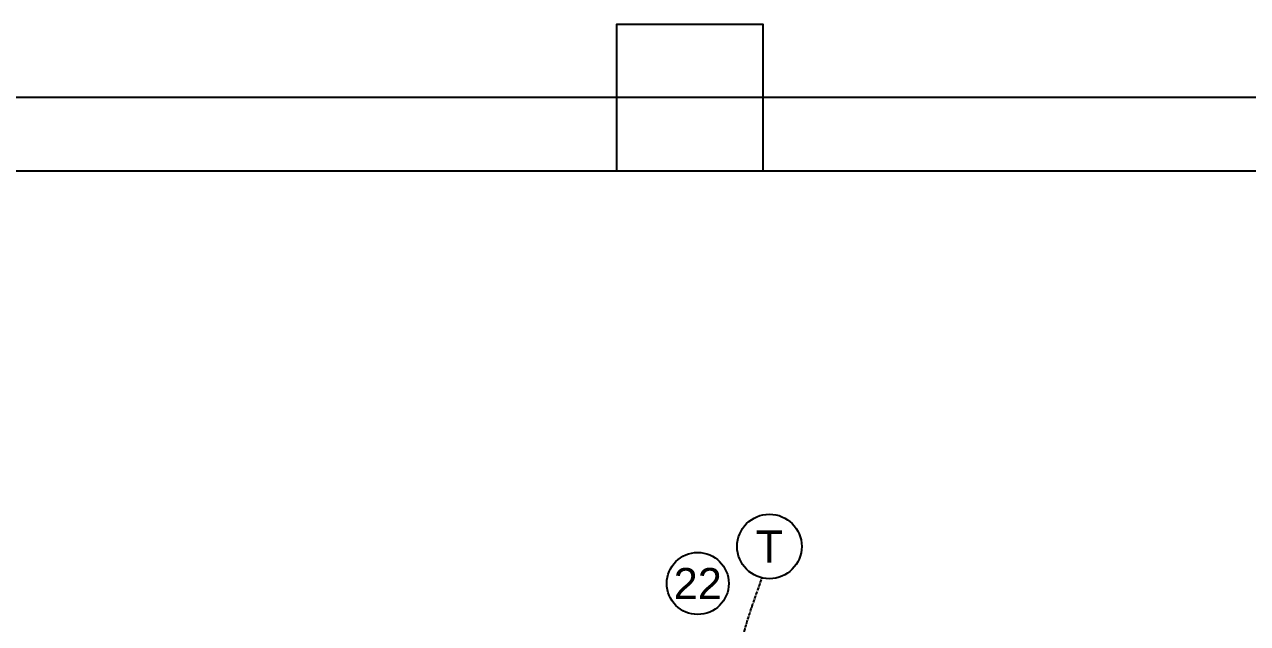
# Model space of a CAD drawing. Header units: millimetres. Extents: x -212361 to 39086, y -42 to 136893.
# Drawn here: x -101392 to -96299, y 88678 to 91173 of the extents above; entities that cross this region are included whole.
import ezdxf
from ezdxf.enums import TextEntityAlignment as Align

# ---------------------------------------------------------------- set-up
doc = ezdxf.new("R2010")
doc.units = ezdxf.units.MM
doc.header["$LTSCALE"] = 25
doc.linetypes.add('schedules_symbols_notes$0$CENTER2', pattern=[1.125, 0.75, -0.125, 0.125, -0.125])
for name, color, linetype in [('schedules_symbols_notes$0$M-ANNO', 11, 'Continuous'), ('schedules_symbols_notes$0$M-CONTROLWIRING', 140, 'schedules_symbols_notes$0$CENTER2'), ('schedules_symbols_notes$0$M-HVAC-TSTAT', 4, 'Continuous')]:
    doc.layers.add(name, color=color, linetype=linetype)
doc.styles.add('schedules_symbols_notes$0$RDZENG_0.25', font='micross.ttf', dxfattribs={"height": 4})
doc.styles.add('schedules_symbols_notes$0$Standard', font='arial.ttf')

# ---------------------------------------------------------------- blocks, each defined once
blk = doc.blocks.new('*U325')
at = {"layer": 'Defpoints'}
blk.add_lwpolyline([(-12, -12), (12, -12), (12, 12), (-12, 12)], close=True, dxfattribs=at)
blk = doc.blocks.new('*U327')
at = {"layer": 'Defpoints', "color": 0, "linetype": 'ByBlock', "lineweight": -2, "transparency": 16777216}
blk.add_blockref('*U325', (297.6, 1103.98), dxfattribs=at)
blk = doc.blocks.new('schedules_symbols_notes$0$TEMP SENSOR')
blk.add_circle((0, 0), 0.0833)
at = {"color": 11, "insert": (0, 0), "char_height": 0.0833, "attachment_point": 5, "style": 'schedules_symbols_notes$0$Standard'}
blk.add_mtext_dynamic_manual_height_columns('T', width=0.090906, gutter_width=1, heights=[0], dxfattribs=at)
blk = doc.blocks.new('schedules_symbols_notes$0$KEYED NOTE_0.25')
at = {"layer": 'schedules_symbols_notes$0$M-ANNO'}
blk.add_circle((0, 0), 4, dxfattribs=at)
at = {"layer": 'schedules_symbols_notes$0$M-ANNO', "style": 'schedules_symbols_notes$0$RDZENG_0.25'}
blk.add_attdef('#', text='', height=4, dxfattribs=at).set_placement((0, 0), align=Align.MIDDLE_CENTER)
blk = doc.blocks.new('schedules_symbols_notes')
at = {"layer": 'Defpoints', "color": 255}
blk.add_lwpolyline([(-4180.32, 2473.5), (-2692.32, 2473.5), (-2692.32, 3577.5), (-4180.32, 3577.5)], close=True, dxfattribs=at)
at = {"layer": 'schedules_symbols_notes$0$M-ANNO'}
blk.add_lwpolyline([(-4168.32, 3565.49), (-3382.48, 3565.49), (-3382.48, 3064.43), (-4168.32, 3064.43)], close=True, dxfattribs=at)
at = {"layer": 'schedules_symbols_notes$0$M-CONTROLWIRING', "ltscale": 0.0254}
blk.add_spline([(-3913.97, 3382.5), (-3896.19, 3393.15), (-3900.62, 3418.58), (-3878.6, 3425.68), (-3875.69, 3477.88), (-3870.86, 3498.75)], degree=3, dxfattribs=at)
at = {"layer": 'Defpoints'}
blk.add_blockref('*U327', (-4180.32, 2473.5), dxfattribs=at)
at = {"layer": 'schedules_symbols_notes$0$M-ANNO', "xscale": 1.27, "yscale": 1.27, "zscale": 1.27}
blk.add_blockref('schedules_symbols_notes$0$KEYED NOTE_0.25', (-3881.42, 3497.84), dxfattribs=at).add_auto_attribs({'#': '22'})
at = {"layer": 'schedules_symbols_notes$0$M-HVAC-TSTAT', "xscale": 63.5, "yscale": 63.5, "zscale": 63.5}
blk.add_blockref('schedules_symbols_notes$0$TEMP SENSOR', (-3869.67, 3503.91), dxfattribs=at)

msp = doc.modelspace()

# ---------------------------------------------------------------- block references
at = {"xscale": 25.4, "yscale": 25.4, "zscale": 25.4}
msp.add_blockref('schedules_symbols_notes', (0, 0), dxfattribs=at)

doc.saveas('drawing.dxf')
